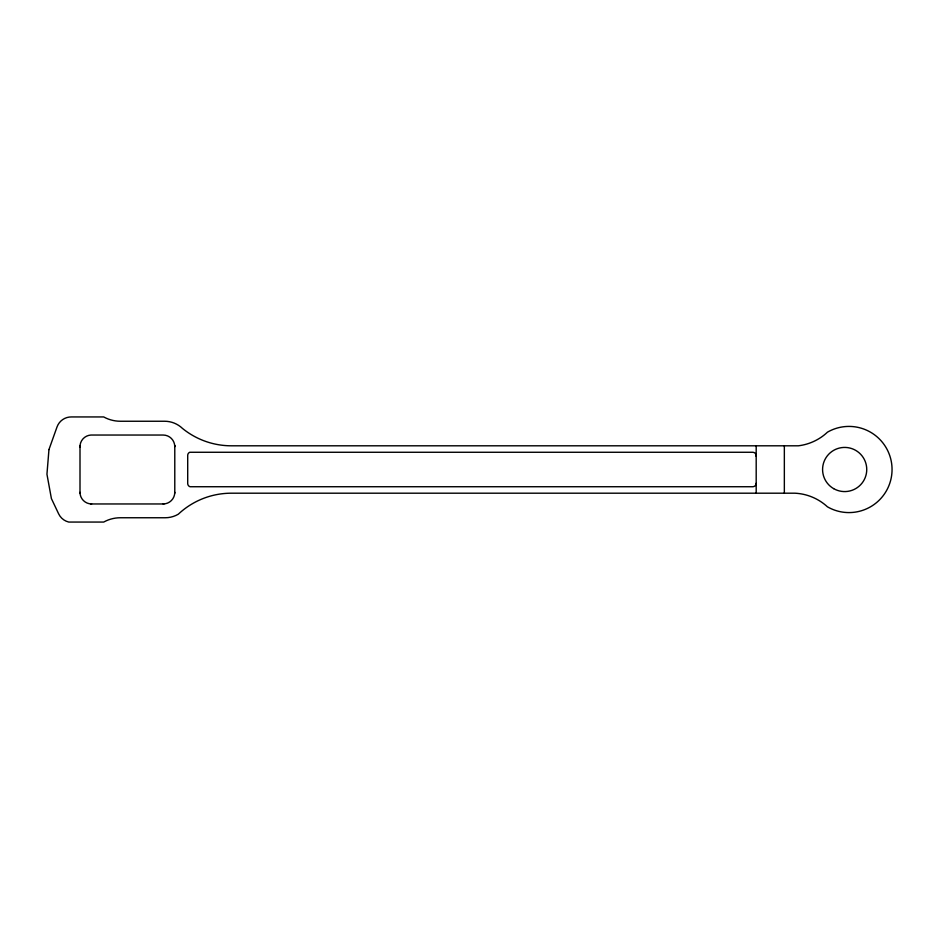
<?xml version="1.0" encoding="UTF-8"?>
<svg xmlns="http://www.w3.org/2000/svg" width="939" height="939" viewBox="0 0 939 939"><rect width="100%" height="100%" fill="white"/><g stroke="black" fill="none" stroke-linecap="round" stroke-linejoin="round"><path stroke-width="1.41" d="M756.188 493.198L756.188 445.802M90.778 503.961L164.008 503.961M756.177 455.215L756.188 456.19A3.451 3.451 0 0 0 752.773 452.269L189.737 452.269A3.451 3.451 0 0 0 187.706 455.415L187.706 483.479A3.451 3.451 0 0 0 190.018 486.731L752.738 486.731A3.451 3.451 0 0 0 756.188 483.28M784.347 445.802L784.347 493.198M174.783 493.198L174.783 445.802L174.783 446.671A11.632 11.632 0 0 0 163.151 435.039L90.919 435.039A11.655 11.655 0 0 0 80.003 447.375M80.003 445.802L80.003 493.198M91.635 503.961A11.632 11.632 0 0 1 80.003 492.329M174.783 492.329A11.632 11.632 0 0 1 163.151 503.961M48.957 449.57L46.95 474.23L51.399 498.562L58.641 513.856A15.083 15.083 0 0 0 68.747 522.061L103.701 522.061A34.461 34.461 0 0 1 120.38 517.753L165.241 517.753A25.846 25.846 0 0 0 178.363 514.173L178.516 514.009A77.538 77.538 0 0 1 231.393 493.198L794.969 493.198A51.692 51.692 0 0 1 827.435 506.814A43.077 43.077 0 0 0 892.05 469.5A43.077 43.077 0 0 0 827.435 432.186A51.058 51.058 0 0 1 821.085 437.304L819.148 438.548A51.692 51.692 0 0 1 798.385 445.802L231.393 445.802A77.538 77.538 0 0 1 182.506 428.454A25.846 25.846 0 0 0 164.607 421.247L120.38 421.247A34.461 34.461 0 0 1 103.701 416.939L71.505 416.939A15.083 15.083 0 0 0 57.021 426.952L48.957 449.57M833.621 488.62A22.078 22.078 0 0 0 866.744 469.5A22.078 22.078 0 0 0 833.621 450.38A22.078 22.078 0 0 0 833.621 488.62"/></g></svg>
